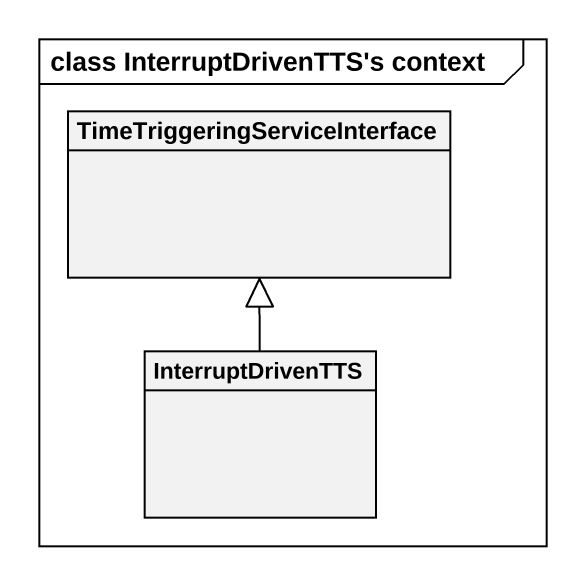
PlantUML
@startuml
mainframe class InterruptDrivenTTS's context
hide circle
hide empty members
class "TimeTriggeringServiceInterface" as TimeTriggeringServiceInterfa
class InterruptDrivenTTS
InterruptDrivenTTS -up-|> TimeTriggeringServiceInterfa
@enduml
